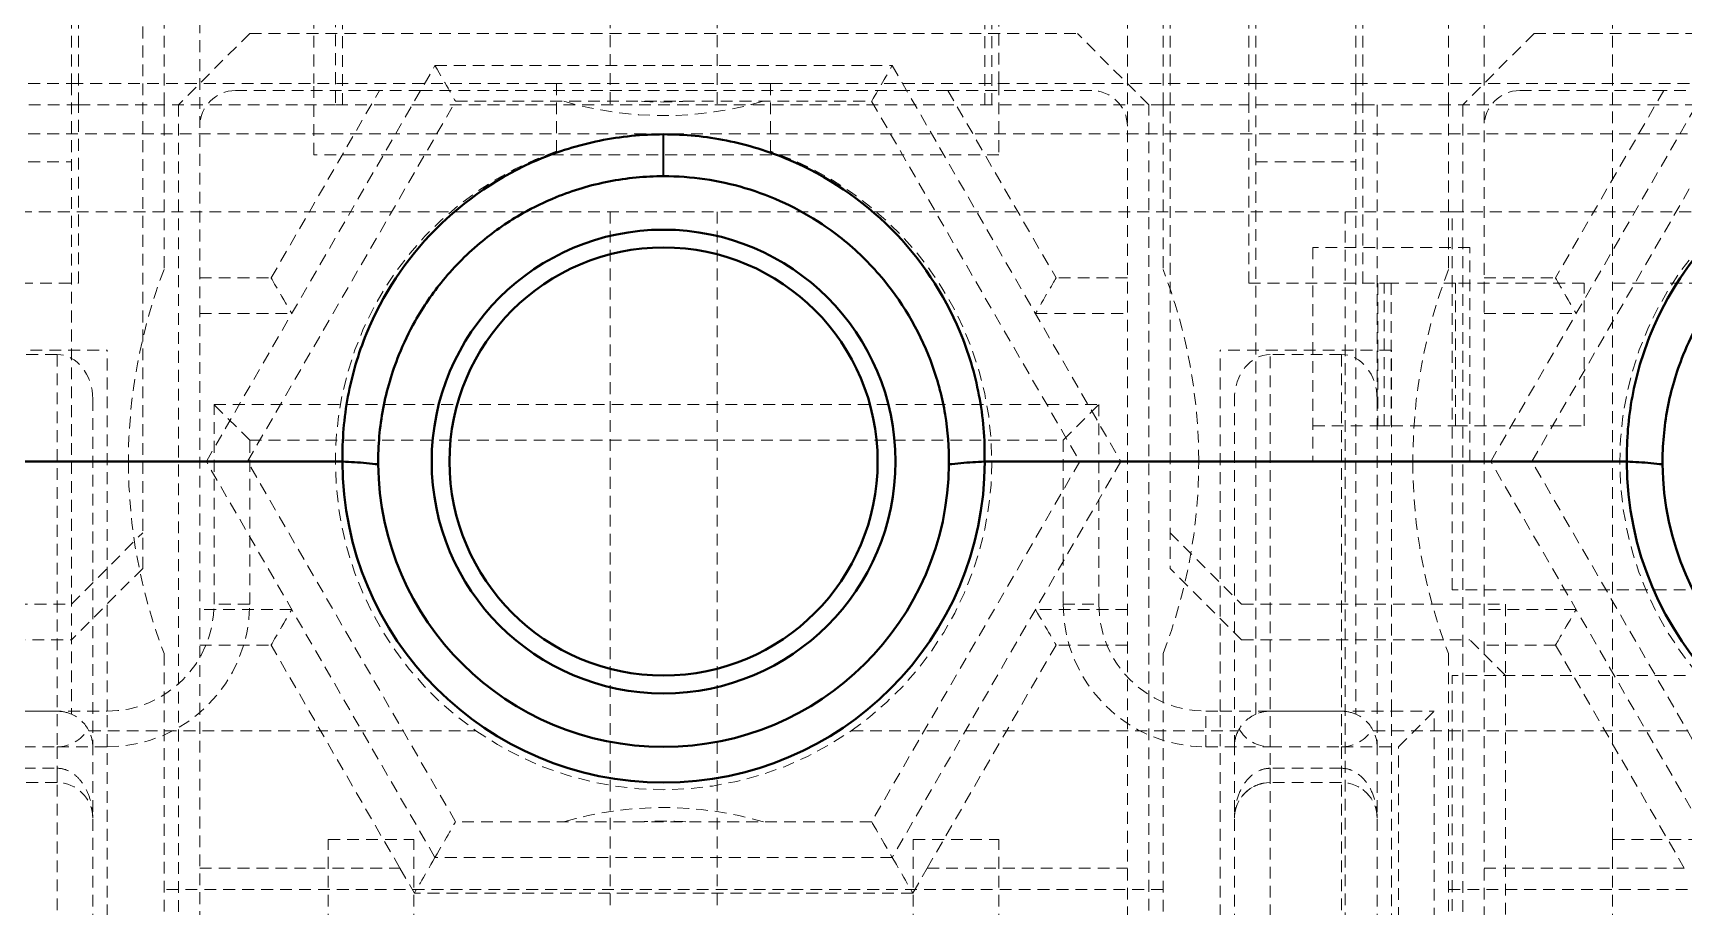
# Model space of a CAD drawing. Header units: inches. Extents: x 6934 to 18973, y 4254 to 7629.
# Drawn here: x 17107.44 to 17130.58, y 4896.21 to 4908.46 of the extents above; entities that cross this region are included whole.
import ezdxf

# ---------------------------------------------------------------- set-up
doc = ezdxf.new("R2010")
doc.units = ezdxf.units.IN
doc.header["$MEASUREMENT"] = 0
doc.linetypes.add('입력 정류부 ASSY$0$DASHED', pattern=[0.2067, 0.1654, -0.0413])
for name, color, linetype, lineweight, true_color in [('입력 정류부 ASSY$0$가려진 것(ISO)', 2, '입력 정류부 ASSY$0$DASHED', 18, 0xffff00), ('입력 정류부 ASSY$0$가려진 좁은 것(ISO)', 2, '입력 정류부 ASSY$0$DASHED', 18, 0xffff00), ('입력 정류부 ASSY$0$가시적인 것(ISO)', 3, 'Continuous', 40, 0x00ff00), ('입력 정류부 ASSY$0$가시적인 좁은 것(ISO)', 3, 'Continuous', 35, 0x00ff00)]:
    doc.layers.add(name, color=color, linetype=linetype, lineweight=lineweight, true_color=true_color)

# ---------------------------------------------------------------- blocks, each defined once
blk = doc.blocks.new('입력 정류부 ASSY')
at = {"layer": '입력 정류부 ASSY$0$가려진 것(ISO)'}
for p, q in [((461.454, 657.44), (461.454, 647.44)), ((462.954, 657.44), (462.954, 647.44)), ((457.604, 652.94), (457.604, 647.44)), ((466.804, 647.44), (466.804, 652.94)), ((453.904, 648.94), (453.904, 647.74)), ((454.004, 648.94), (454.004, 647.44)), ((454.904, 640.94), (454.904, 648.94)), ((455.204, 648.94), (455.204, 647.44)), ((455.704, 635.44), (455.704, 648.94)), ((457.304, 648.94), (457.304, 647.74)), ((466.904, 647.74), (466.904, 648.94)), ((468.704, 648.94), (468.704, 635.44)), ((469.204, 648.94), (469.204, 647.44)), ((469.304, 648.94), (469.304, 640.94)), ((470.404, 648.94), (470.404, 647.44)), ((470.504, 648.94), (470.504, 647.74)), ((471.904, 648.94), (471.904, 647.74)), ((472.004, 648.94), (472.004, 647.44)), ((473.204, 648.94), (473.204, 647.44)), ((473.704, 648.94), (473.704, 635.44)), ((475.504, 648.94), (475.504, 644.94)), ((457.704, 647.44), (457.704, 648.64)), ((466.704, 647.44), (466.704, 648.64)), ((456.404, 648.44), (455.404, 647.44)), ((456.404, 648.44), (468.004, 648.44)), ((469.004, 647.44), (468.004, 648.44)), ((474.404, 648.44), (473.404, 647.44)), ((474.404, 648.44), (486.004, 648.44)), ((452.504, 647.74), (453.904, 647.74)), ((453.904, 647.74), (460.704, 647.74)), ((453.904, 647.74), (453.904, 638.899)), ((458.221, 647.64), (456.204, 647.64)), ((456.704, 645.014), (458.221, 647.64)), ((457.304, 646.74), (457.304, 647.74)), ((458.798, 647.64), (458.221, 647.64)), ((458.798, 647.64), (465.611, 647.64)), ((463.704, 647.74), (460.704, 647.74)), ((460.704, 647.74), (460.704, 646.789)), ((463.704, 647.74), (470.504, 647.74)), ((463.704, 647.74), (463.704, 646.789)), ((466.188, 647.64), (465.611, 647.64)), ((468.204, 647.64), (466.188, 647.64)), ((466.188, 647.64), (467.704, 645.014)), ((466.904, 647.74), (466.904, 646.74)), ((470.504, 647.74), (471.904, 647.74)), ((470.504, 638.899), (470.504, 647.74)), ((471.904, 647.74), (478.704, 647.74)), ((471.904, 647.74), (471.904, 638.899)), ((474.204, 647.64), (476.221, 647.64)), ((476.221, 647.64), (474.704, 645.014)), ((476.798, 647.64), (476.221, 647.64)), ((454.004, 647.44), (452.404, 647.44)), ((454.004, 647.44), (455.204, 647.44)), ((454.004, 644.94), (454.004, 647.44)), ((457.604, 647.44), (455.204, 647.44)), ((455.204, 647.44), (455.204, 645.133)), ((455.404, 647.44), (455.404, 632.96)), ((456.373, 642.44), (459.289, 647.49)), ((466.804, 647.44), (457.604, 647.44)), ((459.289, 647.49), (465.12, 647.49)), ((465.12, 647.49), (468.036, 642.44)), ((469.204, 647.44), (466.804, 647.44)), ((469.004, 632.96), (469.004, 647.44)), ((469.204, 647.44), (470.404, 647.44)), ((469.204, 647.44), (469.204, 645.133)), ((472.004, 647.44), (470.404, 647.44)), ((470.404, 644.94), (470.404, 647.44)), ((472.004, 647.44), (473.204, 647.44)), ((472.004, 644.94), (472.004, 647.44)), ((472.204, 647.44), (472.204, 643.315)), ((480.404, 647.44), (473.204, 647.44)), ((473.204, 647.44), (473.204, 645.133)), ((473.404, 647.44), (473.404, 632.96)), ((474.373, 642.44), (477.289, 647.49)), ((445.604, 647.036), (478.804, 647.036)), ((466.904, 646.74), (457.304, 646.74)), ((452.504, 646.64), (453.904, 646.64)), ((470.504, 646.64), (471.904, 646.64)), ((452.654, 645.94), (471.754, 645.94)), ((461.454, 645.94), (461.454, 636.195)), ((462.954, 645.94), (462.954, 636.195)), ((471.754, 645.94), (471.754, 635.69)), ((473.254, 645.94), (471.754, 645.94)), ((473.254, 640.64), (473.254, 645.94)), ((473.254, 645.94), (478.804, 645.94)), ((471.304, 645.44), (471.304, 642.44)), ((473.504, 645.44), (471.304, 645.44)), ((473.504, 642.44), (473.504, 645.44)), ((452.404, 644.94), (454.004, 644.94)), ((455.704, 645.014), (456.704, 645.014)), ((468.704, 645.014), (467.704, 645.014)), ((470.404, 644.94), (472.004, 644.94)), ((472.004, 644.94), (472.215, 644.94)), ((472.401, 644.94), (472.215, 644.94)), ((472.304, 642.94), (472.304, 644.94)), ((473.304, 644.94), (472.401, 644.94)), ((475.104, 644.94), (473.304, 644.94)), ((473.304, 642.94), (473.304, 644.94)), ((473.704, 645.014), (474.704, 645.014)), ((475.104, 642.94), (475.104, 644.94)), ((475.504, 637.14), (475.504, 644.94)), ((478.07, 644.94), (475.504, 644.94)), ((452.004, 643.999), (454.404, 643.999)), ((453.704, 643.94), (452.704, 643.94)), ((454.404, 638.94), (454.404, 643.999)), ((472.404, 643.999), (470.004, 643.999)), ((470.004, 638.94), (470.004, 643.999)), ((471.704, 643.94), (470.704, 643.94)), ((472.404, 638.94), (472.404, 643.999)), ((454.204, 643.315), (454.204, 638.44)), ((456.404, 642.74), (455.904, 643.24)), ((467.804, 642.74), (468.304, 643.24)), ((470.204, 638.44), (470.204, 643.315)), ((472.204, 643.315), (472.204, 638.44)), ((471.304, 642.94), (472.215, 642.94)), ((472.215, 642.94), (472.401, 642.94)), ((472.401, 642.94), (473.304, 642.94)), ((473.304, 642.94), (475.104, 642.94)), ((456.404, 640.44), (456.404, 642.74)), ((456.404, 642.74), (467.804, 642.74)), ((467.804, 642.74), (467.804, 640.44)), ((459.289, 637.39), (456.373, 642.44)), ((468.036, 642.44), (465.12, 637.39)), ((477.289, 637.39), (474.373, 642.44)), ((453.904, 640.44), (454.904, 641.44)), ((469.304, 641.44), (470.304, 640.44)), ((454.904, 640.94), (453.904, 639.94)), ((470.304, 639.94), (469.304, 640.94)), ((488.204, 640.64), (473.254, 640.64)), ((450.204, 640.44), (453.904, 640.44)), ((470.304, 640.44), (474.004, 640.44)), ((474.004, 640.44), (474.004, 639.44)), ((450.704, 639.94), (453.904, 639.94)), ((455.704, 639.867), (456.704, 639.867)), ((458.509, 636.74), (456.704, 639.867)), ((467.704, 639.867), (465.899, 636.74)), ((468.704, 639.867), (467.704, 639.867)), ((470.304, 639.94), (473.504, 639.94)), ((474.004, 639.44), (473.504, 639.94)), ((474.704, 639.867), (473.704, 639.867)), ((474.704, 639.867), (476.509, 636.74)), ((455.204, 639.748), (455.204, 635.94)), ((469.204, 639.748), (469.204, 635.94)), ((473.204, 639.748), (473.204, 635.94)), ((488.204, 639.44), (473.254, 639.44)), ((473.254, 632.69), (473.254, 639.44)), ((474.004, 639.44), (474.004, 634.94)), ((452.004, 638.94), (454.404, 638.94)), ((452.704, 638.94), (453.704, 638.94)), ((454.404, 633.94), (454.404, 638.94)), ((470.004, 633.94), (470.004, 638.94)), ((470.004, 638.94), (472.404, 638.94)), ((470.704, 638.94), (471.704, 638.94)), ((472.404, 635.94), (472.404, 638.94)), ((472.504, 638.44), (473.004, 638.94)), ((454.15, 638.666), (459.574, 638.666)), ((464.834, 638.666), (470.258, 638.666)), ((472.15, 638.666), (477.574, 638.666)), ((452.704, 638.44), (453.704, 638.44)), ((453.704, 638.44), (454.404, 638.44)), ((454.204, 635.14), (454.204, 638.44)), ((469.804, 638.44), (470.704, 638.44)), ((470.204, 635.14), (470.204, 638.44)), ((470.704, 638.44), (471.704, 638.44)), ((471.704, 638.44), (472.504, 638.44)), ((472.204, 635.14), (472.204, 638.44)), ((472.504, 623.024), (472.504, 638.44)), ((453.704, 637.94), (452.704, 637.94)), ((471.704, 637.94), (470.704, 637.94)), ((465.12, 637.39), (459.289, 637.39)), ((457.504, 635.14), (457.504, 637.14)), ((457.504, 637.14), (458.704, 637.14)), ((458.704, 635.14), (458.704, 637.14)), ((465.704, 637.14), (466.904, 637.14)), ((465.704, 635.14), (465.704, 637.14)), ((466.904, 635.14), (466.904, 637.14)), ((475.504, 635.14), (475.504, 637.14)), ((475.504, 637.14), (476.704, 637.14)), ((455.704, 636.74), (458.509, 636.74)), ((458.509, 636.74), (458.711, 636.39)), ((465.697, 636.39), (465.899, 636.74)), ((465.899, 636.74), (468.704, 636.74)), ((473.704, 636.74), (476.509, 636.74)), ((469.204, 636.44), (455.204, 636.44)), ((465.697, 636.39), (458.711, 636.39)), ((473.204, 636.44), (487.204, 636.44))]:
    blk.add_line(p, q, dxfattribs=at)
for centre, radius, start, end in [((456.204, 647.14), 0.5, 90, 180), ((468.204, 647.14), 0.5, 0, 90), ((474.204, 647.14), 0.5, 90, 180), ((462.204, 652.29), 5, 253.7398, 286.2602), ((462.204, 652.29), 4.81, 266.3025, 273.6975), ((462.204, 642.44), 4.6, 109.0314, 235.1295), ((462.204, 642.44), 4.6, 304.8705, 70.9686), ((480.204, 642.44), 4.6, 109.0314, 235.1295), ((462.204, 642.44), 7.5, 158.9605, 180), ((462.204, 642.44), 7.5, 0, 21.0395), ((480.204, 642.44), 7.5, 158.9605, 180), ((462.204, 642.44), 7.5, 180, 201.0395), ((462.204, 642.44), 7.5, 338.9605, 0), ((480.204, 642.44), 7.5, 180, 201.0395), ((454.404, 640.44), 2, 270, 0), ((469.804, 640.44), 2, 180, 270), ((453.704, 638.44), 0.5, 66.4218, 90), ((453.704, 638.44), 0.5, 26.8655, 66.4218), ((470.704, 638.44), 0.5, 113.5782, 153.1345), ((470.704, 638.44), 0.5, 90, 113.5782), ((471.704, 638.44), 0.5, 66.4218, 90), ((471.704, 638.44), 0.5, 26.8655, 66.4218), ((453.704, 638.94), 0.5, 270, 330), ((453.704, 638.44), 0.5, 0, 26.8655), ((462.204, 642.44), 4.6, 235.1295, 304.8705), ((470.704, 638.44), 0.5, 153.1345, 180), ((470.704, 638.94), 0.5, 210, 270), ((471.704, 638.94), 0.5, 270, 330), ((471.704, 638.44), 0.5, 0, 26.8655), ((453.704, 637.44), 0.5, 0, 90), ((470.704, 637.44), 0.5, 90, 180), ((471.704, 637.44), 0.5, 0, 90), ((462.204, 632.59), 5, 73.7398, 106.2602), ((462.204, 632.59), 4.81, 86.3025, 93.6975)]:
    blk.add_arc(centre, radius, start, end, dxfattribs=at)
for centre, major_axis, ratio, start_param, end_param in [((459, 647.99), (-0.289, 0.5), 0.000011, 1.570851, 3.141594), ((465.409, 647.99), (-0.289, -0.5), 0.000011, 6.283183, 7.853926), ((456.993, 644.514), (-0.289, 0.5), 0.000011, 6.283184, 7.853927), ((467.416, 644.514), (-0.289, -0.5), 0.000011, 3.141591, 4.712334), ((474.993, 644.514), (-0.289, 0.5), 0.000011, 6.283184, 7.853927), ((453.704, 643.315), (0, 0.625), 0.8, 4.712389, 6.283185), ((470.704, 643.315), (0, 0.625), 0.8, 0, 1.570796), ((471.704, 643.315), (0, 0.625), 0.8, 4.712389, 6.283185), ((456.993, 640.367), (-0.289, -0.5), 0.000011, 6.283183, 7.853926), ((467.416, 640.367), (-0.289, 0.5), 0.000011, 1.570851, 3.141594), ((474.993, 640.367), (-0.289, -0.5), 0.000011, 6.283184, 7.853927), ((459, 636.89), (-0.289, -0.5), 0.000011, 1.570851, 3.141594), ((465.409, 636.89), (-0.289, 0.5), 0.000011, 6.283183, 7.853927), ((459, 636.89), (-0.289, -0.5), 0.000011, 4.712444, 6.283187), ((465.409, 636.89), (-0.289, 0.5), 0.000011, 1.570851, 3.141594)]:
    blk.add_ellipse(centre, major_axis=major_axis, ratio=ratio, start_param=start_param, end_param=end_param, dxfattribs=at)
blk.add_open_spline([(470.62, 637.933), (470.581, 637.926), (470.544, 637.915), (470.497, 637.895), (470.484, 637.89), (470.473, 637.883)], degree=3, knots=[0, 0, 0, 0, 0.01199037, 0.01199037, 0.01638954, 0.01638954, 0.01638954, 0.01638954], dxfattribs=at)
for points in [[(470.406, 637.842), (470.364, 637.811), (470.329, 637.774), (470.301, 637.736)], [(472.107, 637.736), (472.079, 637.774), (472.045, 637.81), (472.004, 637.841)], [(470.235, 637.614), (470.217, 637.564), (470.207, 637.512), (470.205, 637.459)], [(472.204, 637.459), (472.202, 637.513), (472.192, 637.565), (472.173, 637.615)]]:
    blk.add_open_spline(points, degree=3, dxfattribs=at)
at = {"layer": '입력 정류부 ASSY$0$가려진 좁은 것(ISO)'}
for p, q in [((455.796, 642.44), (459, 647.99)), ((459, 647.99), (465.409, 647.99)), ((465.409, 647.99), (468.613, 642.44)), ((473.796, 642.44), (477, 647.99)), ((472.215, 644.94), (472.215, 642.94)), ((472.401, 644.94), (472.401, 642.94)), ((455.704, 644.514), (456.993, 644.514)), ((467.416, 644.514), (468.704, 644.514)), ((473.704, 644.514), (474.993, 644.514)), ((453.704, 643.94), (453.704, 638.44)), ((470.704, 638.44), (470.704, 643.94)), ((471.704, 643.94), (471.704, 638.44)), ((455.904, 640.44), (455.904, 643.24)), ((455.904, 643.24), (468.304, 643.24)), ((468.304, 643.24), (468.304, 640.44)), ((459, 636.89), (455.796, 642.44)), ((468.613, 642.44), (465.409, 636.89)), ((477, 636.89), (473.796, 642.44)), ((456.993, 640.367), (455.704, 640.367)), ((456.404, 640.44), (455.904, 640.44)), ((468.704, 640.367), (467.416, 640.367)), ((467.804, 640.44), (468.304, 640.44)), ((474.993, 640.367), (473.704, 640.367)), ((469.804, 638.94), (470.004, 638.94)), ((469.804, 638.44), (469.804, 638.94)), ((472.404, 638.94), (473.004, 638.94)), ((473.004, 623.546), (473.004, 638.94)), ((453.704, 638.44), (453.704, 633.94)), ((470.704, 633.94), (470.704, 638.44)), ((471.704, 638.44), (471.704, 635.94)), ((452.704, 638.14), (453.704, 638.14)), ((471.704, 638.14), (470.704, 638.14)), ((465.409, 636.89), (459, 636.89))]:
    blk.add_line(p, q, dxfattribs=at)
for centre, start, end in [((454.404, 640.44), 270, 0), ((469.804, 640.44), 180, 270)]:
    blk.add_arc(centre, 1.5, start, end, dxfattribs=at)
for centre, start_param, end_param in [((453.704, 638.94), 0.00001, 0.643513), ((470.704, 638.94), 5.639605, 6.283081)]:
    blk.add_ellipse(centre, major_axis=(0, -1), ratio=0.00001, start_param=start_param, end_param=end_param, dxfattribs=at)
for points, knots in [([(453.704, 638.14), (453.74, 638.14), (453.778, 638.135), (453.815, 638.123), (453.852, 638.111), (453.889, 638.093), (453.925, 638.068), (453.961, 638.044), (453.997, 638.011), (454.029, 637.972), (454.062, 637.933), (454.092, 637.887), (454.118, 637.833), (454.144, 637.78), (454.165, 637.72), (454.18, 637.654), (454.196, 637.589), (454.204, 637.516), (454.204, 637.44)], [0.0000023, 0.0000023, 0.0000023, 0.0000023, 0.1666667, 0.1666667, 0.1666667, 0.3333333, 0.3333333, 0.3333333, 0.5, 0.5, 0.5, 0.6666667, 0.6666667, 0.6666667, 0.8333333, 0.8333333, 0.8333333, 1, 1, 1, 1]), ([(470.704, 638.14), (470.661, 638.14), (470.616, 638.132), (470.572, 638.115), (470.527, 638.098), (470.483, 638.072), (470.441, 638.035), (470.398, 637.998), (470.358, 637.951), (470.324, 637.894), (470.289, 637.837), (470.26, 637.77), (470.238, 637.694), (470.217, 637.618), (470.205, 637.532), (470.204, 637.44)], [0.0000018, 0.0000018, 0.0000018, 0.0000018, 0.2, 0.2, 0.2, 0.4, 0.4, 0.4, 0.6, 0.6, 0.6, 0.8, 0.8, 0.8, 1, 1, 1, 1]), ([(472.204, 637.44), (472.204, 637.532), (472.192, 637.618), (472.17, 637.694), (472.149, 637.771), (472.119, 637.838), (472.085, 637.895), (472.05, 637.952), (472.01, 637.999), (471.967, 638.035), (471.965, 638.037), (471.963, 638.039), (471.96, 638.041), (471.921, 638.075), (471.879, 638.099), (471.837, 638.115), (471.834, 638.116), (471.831, 638.118), (471.827, 638.119), (471.786, 638.133), (471.745, 638.14), (471.704, 638.14)], [0, 0, 0, 0, 0.2, 0.2, 0.2, 0.4, 0.4, 0.4, 0.6, 0.6, 0.6, 0.611133, 0.611133, 0.611133, 0.8, 0.8, 0.8, 0.815375, 0.815375, 0.815375, 1, 1, 1, 1])]:
    blk.add_open_spline(points, degree=3, knots=knots, dxfattribs=at)
at = {"layer": '입력 정류부 ASSY$0$가시적인 것(ISO)'}
for p, q in [((457.704, 642.44), (448.704, 642.44)), ((475.704, 642.44), (466.704, 642.44))]:
    blk.add_line(p, q, dxfattribs=at)
for radius in [3.25, 3]:
    blk.add_circle((462.204, 642.44), radius, dxfattribs=at)
for centre, radius, start, end in [((462.204, 642.44), 4.5, 180, 0), ((462.204, 642.44), 4, 180.5574, 359.4428), ((480.204, 642.44), 4.5, 180, 0), ((480.204, 642.44), 4, 180.5574, 359.4428)]:
    blk.add_arc(centre, radius, start, end, dxfattribs=at)
for points, knots in [([(462.204, 647.027), (461.903, 647.027), (461.602, 646.997), (461.012, 646.877), (460.723, 646.787), (459.906, 646.44), (459.418, 646.109), (458.591, 645.274), (458.263, 644.778), (457.924, 643.949), (457.837, 643.654), (457.725, 643.052), (457.699, 642.747), (457.705, 642.44)], [0.0000171, 0.0000171, 0.0000171, 0.0000171, 0.0905045, 0.0905045, 0.1813819, 0.1813819, 0.3586453, 0.3586453, 0.5384374, 0.5384374, 0.6319629, 0.6319629, 0.7250417, 0.7250417, 0.7250417, 0.7250417]), ([(466.703, 642.44), (466.709, 642.753), (466.683, 643.064), (466.566, 643.676), (466.477, 643.974), (466.133, 644.797), (465.807, 645.286), (464.986, 646.112), (464.497, 646.443), (463.677, 646.79), (463.385, 646.88), (462.796, 646.998), (462.5, 647.028), (462.204, 647.027)], [0.0000644, 0.0000644, 0.0000644, 0.0000644, 0.0951795, 0.0951795, 0.1899794, 0.1899794, 0.3672987, 0.3672987, 0.5442291, 0.5442291, 0.6366703, 0.6366703, 0.7264459, 0.7264459, 0.7264459, 0.7264459]), ([(480.204, 647.027), (479.903, 647.027), (479.602, 646.997), (479.012, 646.877), (478.723, 646.787), (477.906, 646.44), (477.418, 646.109), (476.591, 645.274), (476.263, 644.778), (475.924, 643.949), (475.837, 643.654), (475.725, 643.052), (475.699, 642.747), (475.705, 642.44)], [0.0000171, 0.0000171, 0.0000171, 0.0000171, 0.0905045, 0.0905045, 0.1813819, 0.1813819, 0.3586453, 0.3586453, 0.5384374, 0.5384374, 0.6319629, 0.6319629, 0.7250417, 0.7250417, 0.7250417, 0.7250417]), ([(462.204, 646.44), (461.946, 646.44), (461.689, 646.415), (461.183, 646.316), (460.935, 646.242), (460.537, 646.08), (460.382, 646.005), (460.032, 645.807), (459.842, 645.676), (459.564, 645.448), (459.468, 645.361), (459.284, 645.177), (459.197, 645.081), (458.967, 644.801), (458.835, 644.609), (458.635, 644.255), (458.56, 644.097), (458.396, 643.692), (458.322, 643.44), (458.225, 642.925), (458.202, 642.663), (458.204, 642.401)], [-0.6388449, -0.6388449, -0.6388449, -0.6388449, -0.5615121, -0.5615121, -0.4839833, -0.4839833, -0.4321306, -0.4321306, -0.3626563, -0.3626563, -0.3233942, -0.3233942, -0.2839658, -0.2839658, -0.2134173, -0.2134173, -0.1601958, -0.1601958, -0.0800794, -0.0800794, -0.0000049, -0.0000049, -0.0000049, -0.0000049]), ([(466.204, 642.401), (466.206, 642.636), (466.188, 642.87), (466.111, 643.331), (466.052, 643.557), (465.819, 644.216), (465.587, 644.625), (465.207, 645.086), (465.12, 645.182), (464.844, 645.457), (464.642, 645.622), (464.093, 645.989), (463.729, 646.16), (462.975, 646.384), (462.59, 646.44), (462.204, 646.44)], [-0.63857, -0.63857, -0.63857, -0.63857, -0.5670702, -0.5670702, -0.4959389, -0.4959389, -0.3540667, -0.3540667, -0.3148214, -0.3148214, -0.2362678, -0.2362678, -0.1157937, -0.1157937, -0.0000154, -0.0000154, -0.0000154, -0.0000154]), ([(480.204, 646.44), (479.946, 646.44), (479.689, 646.415), (479.183, 646.316), (478.935, 646.242), (478.537, 646.08), (478.382, 646.005), (478.032, 645.807), (477.842, 645.676), (477.564, 645.448), (477.468, 645.361), (477.284, 645.177), (477.197, 645.081), (476.967, 644.801), (476.835, 644.609), (476.635, 644.255), (476.56, 644.097), (476.396, 643.692), (476.322, 643.44), (476.225, 642.925), (476.202, 642.663), (476.204, 642.401)], [-0.6388449, -0.6388449, -0.6388449, -0.6388449, -0.5615111, -0.5615111, -0.4839827, -0.4839827, -0.4321302, -0.4321302, -0.3626563, -0.3626563, -0.3233942, -0.3233942, -0.2839658, -0.2839658, -0.2134173, -0.2134173, -0.1601958, -0.1601958, -0.0800794, -0.0800794, -0.0000049, -0.0000049, -0.0000049, -0.0000049]), ([(458.204, 642.401), (458.15, 642.407), (458.04, 642.416), (457.873, 642.433), (457.761, 642.436), (457.705, 642.44)], [0.0000107, 0.0000107, 0.0000107, 0.0000107, 0.3333333, 0.6666667, 0.9999943, 0.9999943, 0.9999943, 0.9999943]), ([(466.704, 642.44), (466.647, 642.436), (466.536, 642.433), (466.369, 642.416), (466.259, 642.407), (466.204, 642.401)], [0.0000082, 0.0000082, 0.0000082, 0.0000082, 0.3333333, 0.6666667, 0.9999891, 0.9999891, 0.9999891, 0.9999891]), ([(476.204, 642.401), (476.15, 642.407), (476.04, 642.416), (475.873, 642.433), (475.761, 642.436), (475.705, 642.44)], [0.0000107, 0.0000107, 0.0000107, 0.0000107, 0.3333333, 0.6666667, 0.9999943, 0.9999943, 0.9999943, 0.9999943])]:
    blk.add_open_spline(points, degree=3, knots=knots, dxfattribs=at)
at = {"layer": '입력 정류부 ASSY$0$가시적인 좁은 것(ISO)'}
blk.add_line((462.204, 646.44), (462.204, 647.027), dxfattribs=at)

msp = doc.modelspace()

# ---------------------------------------------------------------- block references
msp.add_blockref('입력 정류부 ASSY', (16654.075, 4260.012))

doc.saveas('drawing.dxf')
